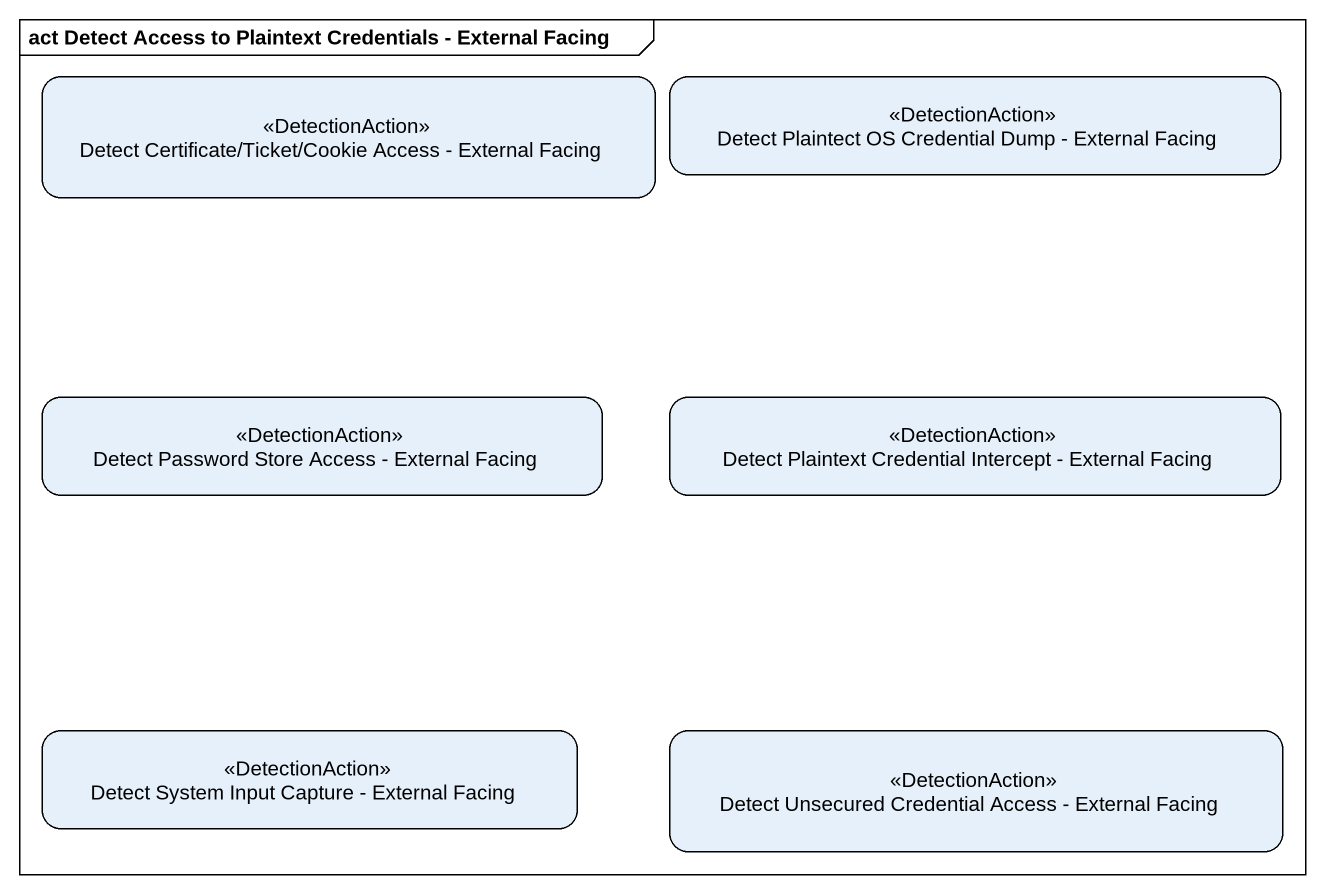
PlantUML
@startuml
mainframe act Detect Access to Plaintext Credentials - External Facing
hide empty description
state "Detect Certificate/Ticket/Cookie Access - External Facing" as Detect_Certificate_Ticket <<DetectionAction>>
state "Detect Plaintect OS Credential Dump - External Facing" as Detect_Plaintect_OS <<DetectionAction>>
state "Detect Password Store Access - External Facing" as Detect_Password_Store <<DetectionAction>>
state "Detect Plaintext Credential Intercept - External Facing" as Detect_Plaintext_Credential <<DetectionAction>>
state "Detect System Input Capture - External Facing" as Detect_System_Input_Capture <<DetectionAction>>
state "Detect Unsecured Credential Access - External Facing" as Detect_Unsecured_Credential <<DetectionAction>>
@enduml
